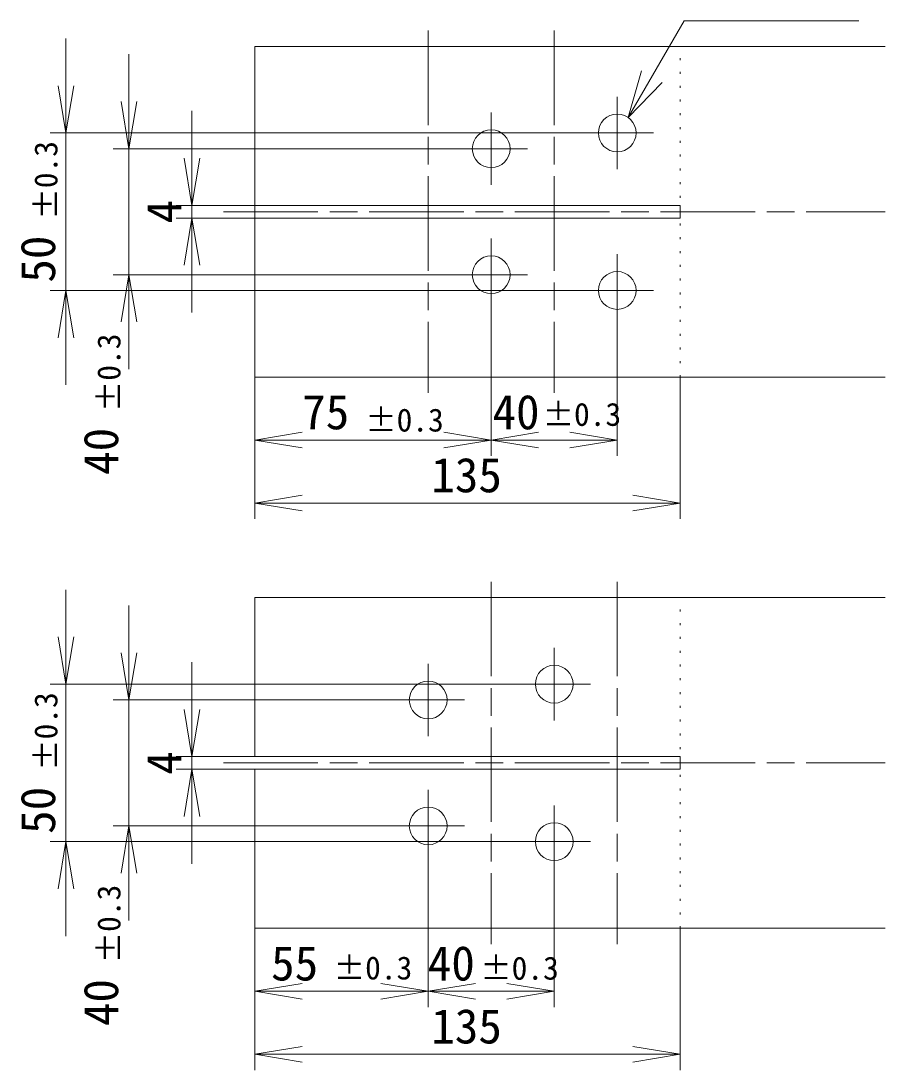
# Model space of a CAD drawing. Units: millimetres at full size, sheet at 1:2.5. Extents: x -1050 to 1050, y -742 to 742.
# Drawn here: x 440.9 to 715.2, y 76.9 to 409.9 of the extents above; entities that cross this region are included whole.
import ezdxf
from ezdxf.enums import TextEntityAlignment as Align

# ---------------------------------------------------------------- set-up
doc = ezdxf.new("R2010")
doc.units = ezdxf.units.MM
doc.header["$LTSCALE"] = 2.5
doc.linetypes.add('CHAIN', pattern=[18.5, 12, -1.5, 3.5, -1.5])
doc.linetypes.add('DOTTED', pattern=[1.75, 0.25, -1.5])
doc.layers.add('0-2_レイヤ0', color=4, linetype='Continuous', lineweight=18)
doc.styles.add('ＭＳ ゴシック', font='')
doc.styles.get('ＭＳ ゴシック').set_extended_font_data('MS Gothic')

msp = doc.modelspace()

# ---------------------------------------------------------------- linework, layer by layer
at = {"layer": '0-2_レイヤ0', "linetype": 'CHAIN'}
for p, q in [((570.168, 406.887), (570.168, 291.887)), ((610.168, 406.887), (610.168, 291.887)), ((630.168, 385.887), (630.168, 362.887)), ((590.168, 380.887), (590.168, 357.887)), ((618.668, 374.387), (641.668, 374.387)), ((578.668, 369.387), (601.668, 369.387)), ((505.168, 349.387), (715.168, 349.387)), ((590.168, 340.887), (590.168, 317.887)), ((630.168, 335.887), (630.168, 312.887)), ((578.668, 329.387), (601.668, 329.387)), ((618.668, 324.387), (641.668, 324.387)), ((590.168, 231.887), (590.168, 116.887)), ((630.168, 231.887), (630.168, 116.887)), ((630.168, 231.887), (630.168, 116.887)), ((610.168, 210.887), (610.168, 187.887)), ((570.168, 205.887), (570.168, 182.887)), ((598.668, 199.387), (621.668, 199.387)), ((558.668, 194.387), (581.668, 194.387)), ((505.168, 174.387), (715.168, 174.387)), ((570.168, 165.887), (570.168, 142.887)), ((610.168, 160.887), (610.168, 137.887)), ((558.668, 154.387), (581.668, 154.387)), ((598.668, 149.387), (621.668, 149.387))]:
    msp.add_line(p, q, dxfattribs=at)
at = {"layer": '0-2_レイヤ0', "color": 2}
for p, q in [((515.168, 401.887), (515.168, 296.887)), ((715.168, 401.887), (515.168, 401.887)), ((515.168, 347.387), (650.168, 347.387)), ((715.168, 296.887), (515.168, 296.887)), ((515.168, 176.387), (515.168, 226.887)), ((715.168, 226.887), (515.168, 226.887)), ((715.168, 121.887), (515.168, 121.887))]:
    msp.add_line(p, q, dxfattribs=at)
at = {"layer": '0-2_レイヤ0', "color": 2, "linetype": 'DOTTED'}
for p, q in [((650.168, 296.887), (650.168, 401.887)), ((650.168, 121.887), (650.168, 226.887))]:
    msp.add_line(p, q, dxfattribs=at)
at = {"layer": '0-2_レイヤ0', "lineweight": 13}
for p, q in [((455.168, 374.387), (452.668, 389.387)), ((455.168, 374.387), (457.668, 389.387)), ((475.168, 369.387), (472.668, 384.387)), ((475.168, 369.387), (477.668, 384.387)), ((618.668, 374.387), (450.168, 374.387)), ((578.668, 369.387), (470.168, 369.387)), ((495.168, 351.387), (492.668, 366.387)), ((495.168, 351.387), (497.668, 366.387)), ((515.168, 351.387), (490.168, 351.387)), ((515.168, 347.387), (490.168, 347.387)), ((495.168, 347.387), (492.668, 332.387)), ((495.168, 347.387), (497.668, 332.387)), ((578.668, 329.387), (470.168, 329.387)), ((475.168, 329.387), (472.668, 314.387)), ((475.168, 329.387), (477.668, 314.387)), ((618.668, 324.387), (450.168, 324.387)), ((455.168, 324.387), (452.668, 309.387)), ((455.168, 324.387), (457.668, 309.387)), ((590.168, 317.887), (590.168, 271.887)), ((630.168, 312.887), (630.168, 271.887)), ((515.168, 296.887), (515.168, 251.887)), ((650.168, 296.887), (650.168, 251.887)), ((515.168, 276.887), (530.168, 279.387)), ((515.168, 276.887), (530.168, 274.387)), ((515.168, 276.887), (590.168, 276.887)), ((590.168, 276.887), (575.168, 279.387)), ((590.168, 276.887), (575.168, 274.387)), ((590.168, 276.887), (605.168, 279.387)), ((590.168, 276.887), (605.168, 274.387)), ((590.168, 276.887), (630.168, 276.887)), ((630.168, 276.887), (615.168, 279.387)), ((630.168, 276.887), (615.168, 274.387)), ((515.168, 256.887), (530.168, 259.387)), ((515.168, 256.887), (530.168, 254.387)), ((515.168, 256.887), (650.168, 256.887)), ((650.168, 256.887), (635.168, 259.387)), ((650.168, 256.887), (635.168, 254.387)), ((455.168, 199.387), (452.668, 214.387)), ((455.168, 199.387), (457.668, 214.387)), ((475.168, 194.387), (472.668, 209.387)), ((475.168, 194.387), (477.668, 209.387)), ((598.668, 199.387), (450.168, 199.387)), ((558.668, 194.387), (470.168, 194.387)), ((495.168, 176.387), (492.668, 191.387)), ((495.168, 176.387), (497.668, 191.387)), ((515.168, 176.387), (490.168, 176.387)), ((515.168, 172.387), (490.168, 172.387)), ((495.168, 172.387), (492.668, 157.387)), ((495.168, 172.387), (497.668, 157.387)), ((558.668, 154.387), (470.168, 154.387)), ((475.168, 154.387), (472.668, 139.387)), ((475.168, 154.387), (477.668, 139.387)), ((598.668, 149.387), (450.168, 149.387)), ((455.168, 149.387), (452.668, 134.387)), ((455.168, 149.387), (457.668, 134.387)), ((570.168, 142.887), (570.168, 96.887)), ((610.168, 137.887), (610.168, 96.887)), ((515.168, 121.887), (515.168, 76.887)), ((650.168, 121.887), (650.168, 76.887)), ((515.168, 101.887), (530.168, 104.387)), ((570.168, 101.887), (555.168, 104.387)), ((570.168, 101.887), (585.168, 104.387)), ((610.168, 101.887), (595.168, 104.387)), ((515.168, 101.887), (530.168, 99.387)), ((515.168, 101.887), (570.168, 101.887)), ((570.168, 101.887), (555.168, 99.387)), ((570.168, 101.887), (585.168, 99.387)), ((570.168, 101.887), (610.168, 101.887)), ((610.168, 101.887), (595.168, 99.387)), ((515.168, 81.887), (530.168, 84.387)), ((650.168, 81.887), (635.168, 84.387)), ((515.168, 81.887), (530.168, 79.387)), ((515.168, 81.887), (650.168, 81.887)), ((650.168, 81.887), (635.168, 79.387))]:
    msp.add_line(p, q, dxfattribs=at)
for points in [[(633.66, 379.266), (651.372, 409.944), (706.84, 409.944)], [(455.168, 404.387), (455.168, 374.387), (455.168, 324.387), (455.168, 294.387)], [(475.168, 399.387), (475.168, 369.387), (475.168, 329.387), (475.168, 299.387)], [(644.408, 390.381), (633.66, 379.266), (637.912, 394.131)], [(495.168, 381.387), (495.168, 351.387), (495.168, 347.387), (495.168, 317.387)], [(455.168, 229.387), (455.168, 199.387), (455.168, 149.387), (455.168, 119.387)], [(475.168, 224.387), (475.168, 194.387), (475.168, 154.387), (475.168, 124.387)], [(495.168, 206.387), (495.168, 176.387), (495.168, 172.387), (495.168, 142.387)]]:
    msp.add_lwpolyline(points, dxfattribs=at)
at = {"layer": '0-2_レイヤ0', "color": 2}
for points in [[(515.168, 351.387), (650.168, 351.387), (650.168, 347.387)], [(515.168, 176.387), (650.168, 176.387), (650.168, 172.387)], [(515.168, 121.887), (515.168, 172.387), (650.168, 172.387)]]:
    msp.add_lwpolyline(points, dxfattribs=at)
for centre in [(630.168, 374.387), (590.168, 369.387), (590.168, 329.387), (630.168, 324.387), (610.168, 199.387), (570.168, 194.387), (570.168, 154.387), (610.168, 149.387)]:
    msp.add_circle(centre, 6, dxfattribs=at)

# ---------------------------------------------------------------- texts
at = {"layer": '0-2_レイヤ0', "style": 'ＭＳ ゴシック'}
for s, height, p in [('±0.3', 7.329, (454.668, 346.887)), ('4', 10.99, (495.048, 345.664)), ('50', 10.99, (455.048, 326.855)), ('±0.3', 7.329, (474.668, 285.769)), ('40', 10.99, (475.048, 265.824)), ('±0.3', 7.329, (454.668, 171.887)), ('4', 10.99, (495.048, 170.664)), ('50', 10.99, (455.048, 151.855)), ('±0.3', 7.329, (474.668, 110.769)), ('40', 10.99, (475.048, 90.824))]:
    msp.add_text(s, height=height, rotation=90, dxfattribs=at).set_placement(p, align=Align.BOTTOM_LEFT)
for s, height, p in [('75', 10.99, (530.142, 277.007)), ('40', 10.99, (590.551, 277.007)), ('±0.3', 7.329, (550.168, 277.387)), ('±0.3', 7.329, (606.482, 279.195)), ('135', 10.99, (571.125, 257.007)), ('55', 10.99, (520.287, 102.007)), ('±0.3', 7.329, (540.168, 103.436)), ('40', 10.99, (570.013, 102.007)), ('±0.3', 7.329, (586.68, 103.376)), ('135', 10.99, (571.125, 82.007))]:
    msp.add_text(s, height=height, dxfattribs=at).set_placement(p, align=Align.BOTTOM_LEFT)

doc.saveas('drawing.dxf')
